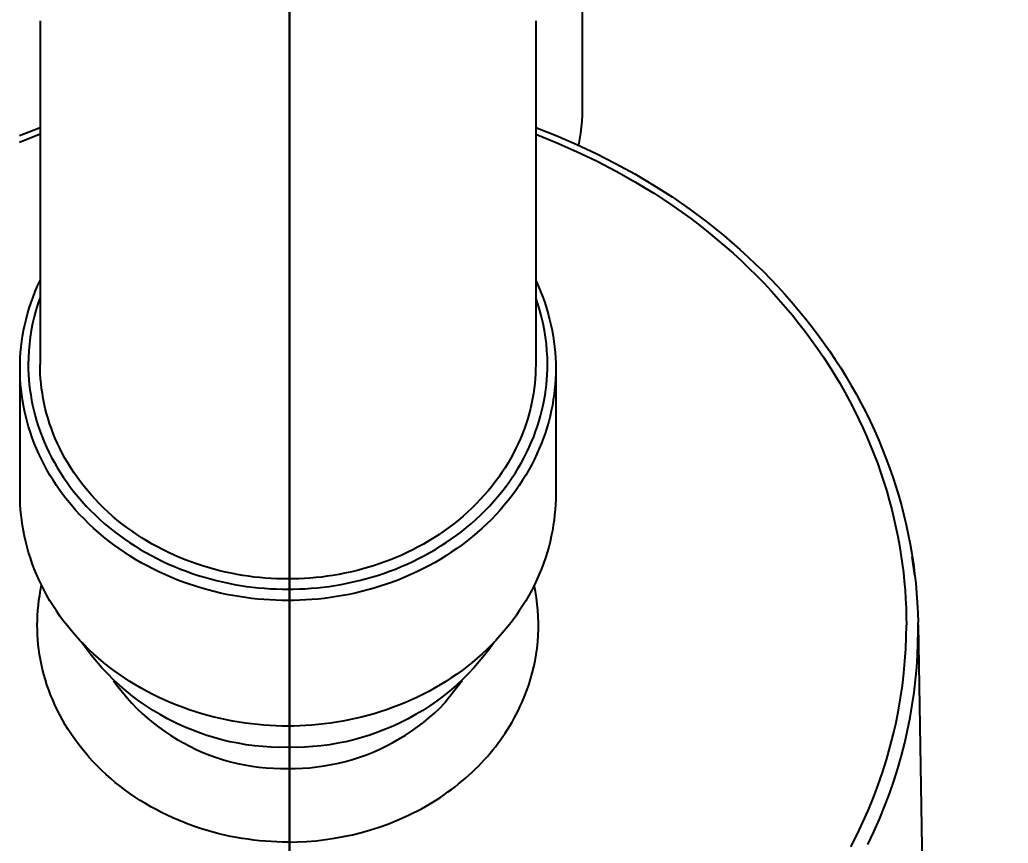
# Model space of a CAD drawing. Header units: metres. Extents: x 198 to 412, y -54 to 17.
# Drawn here: x 254.18745 to 254.22933, y -23.61431 to -23.57942 of the extents above; entities that cross this region are included whole.
import ezdxf

# ---------------------------------------------------------------- set-up
doc = ezdxf.new("R2010")
doc.units = ezdxf.units.M
doc.header["$LTSCALE"] = 10
for name, color, linetype in [('02', 2, 'Continuous'), ('TCOTA', 1, 'Continuous'), ('TM-REVEST', 252, 'Continuous')]:
    doc.layers.add(name, color=color, linetype=linetype)
doc.styles.add('ARIAL', font='arial.ttf')
doc.dimstyles.new('ST-COTA-25', dxfattribs={"dimscale": 0.25, "dimtxt": 0.18, "dimasz": 0.1, "dimexe": 0.18, "dimexo": 0.0625, "dimgap": 0.09, "dimtad": 1, "dimzin": 4, "dimdsep": 46, "dimtxsty": 'ARIAL', "dimblk1": 'COTA_N', "dimblk2": 'COTA_N', "dimsah": 1, "dimcen": 0.09, "dimclrd": 8, "dimclre": 8, "dimclrt": 1, "dimadec": 0, "dimazin": 0, "dimtfac": 1, "dimtix": 1, "dimtmove": 0, "dimatfit": 3, "dimldrblk": 'COTA_N', "dimfxl": 0.18, "dimtolj": 1, "dimtzin": 0, "dimarcsym": 0})

# ---------------------------------------------------------------- blocks, each defined once
blk = doc.blocks.new('A$C4ADF6893')
for p, q in [((0.012469, -0.138637), (0.012469, -0.15002)), ((-0.0105, -0.14628), (-0.0105, -0.160833)), ((0.0105, -0.14628), (0.0105, -0.160833)), ((0.012465, -0.150276), (0.012452, -0.150532)), ((0.012469, -0.15002), (0.012465, -0.150276)), ((0.012452, -0.150532), (0.01243, -0.150786)), ((-0.011369, -0.151138), (-0.0105, -0.150799)), ((-0.0105, -0.151084), (-0.011369, -0.151429)), ((0.0105, -0.150799), (0.011365, -0.151137)), ((0.0105, -0.151084), (0.011369, -0.151429)), ((0.011365, -0.151137), (0.012219, -0.151502)), ((0.012401, -0.151041), (0.012363, -0.151294)), ((0.01243, -0.150786), (0.012401, -0.151041)), ((0.011369, -0.151429), (0.012229, -0.151805)), ((0.012219, -0.151502), (0.01306, -0.151894)), ((0.012363, -0.151294), (0.012316, -0.151545)), ((0.012229, -0.151805), (0.013077, -0.15221)), ((0.01306, -0.151894), (0.013888, -0.152315)), ((0.013077, -0.15221), (0.01391, -0.152644)), ((0.013888, -0.152315), (0.014701, -0.152762)), ((0.01391, -0.152644), (0.014728, -0.153106)), ((0.014701, -0.152762), (0.015498, -0.153237)), ((0.014728, -0.153106), (0.015131, -0.153348)), ((0.015498, -0.153237), (0.016279, -0.153739)), ((0.015131, -0.153348), (0.015529, -0.153597)), ((0.015529, -0.153597), (0.015922, -0.153852)), ((0.015922, -0.153852), (0.01631, -0.154114)), ((0.016279, -0.153739), (0.016662, -0.154)), ((0.01631, -0.154114), (0.016692, -0.154383)), ((0.016662, -0.154), (0.017041, -0.154267)), ((0.016692, -0.154383), (0.017069, -0.154658)), ((0.017041, -0.154267), (0.017766, -0.154808)), ((0.017069, -0.154658), (0.01744, -0.154939)), ((0.01744, -0.154939), (0.017806, -0.155226)), ((0.017766, -0.154808), (0.018121, -0.155088)), ((0.017806, -0.155226), (0.018165, -0.15552)), ((0.018121, -0.155088), (0.018471, -0.155374)), ((0.018471, -0.155374), (0.018816, -0.155666)), ((0.018165, -0.15552), (0.018517, -0.155819)), ((0.018816, -0.155666), (0.019156, -0.155965)), ((0.018517, -0.155819), (0.018863, -0.156124)), ((0.018863, -0.156124), (0.019203, -0.156435)), ((0.019156, -0.155965), (0.01949, -0.156269)), ((0.019203, -0.156435), (0.019535, -0.156751)), ((0.01949, -0.156269), (0.019819, -0.15658)), ((0.019819, -0.15658), (0.020134, -0.156889)), ((0.019535, -0.156751), (0.01986, -0.157072)), ((0.020134, -0.156889), (0.020444, -0.157203)), ((-0.010607, -0.157509), (-0.0105, -0.157275)), ((0.0105, -0.157275), (0.010607, -0.157509)), ((0.01986, -0.157072), (0.020178, -0.157398)), ((0.020178, -0.157398), (0.020489, -0.157729)), ((0.020444, -0.157203), (0.020749, -0.157524)), ((-0.010798, -0.15798), (-0.010706, -0.157744)), ((-0.010706, -0.157744), (-0.010607, -0.157509)), ((0.010607, -0.157509), (0.010706, -0.157744)), ((0.010706, -0.157744), (0.010798, -0.15798)), ((0.020489, -0.157729), (0.020792, -0.158065)), ((0.020749, -0.157524), (0.021047, -0.157849)), ((0.021047, -0.157849), (0.021339, -0.158181)), ((-0.01096, -0.158453), (-0.010883, -0.158216)), ((-0.010883, -0.158216), (-0.010798, -0.15798)), ((-0.010594, -0.158267), (-0.010678, -0.158544)), ((-0.0105, -0.157993), (-0.010594, -0.158267)), ((0.010594, -0.158267), (0.0105, -0.157993)), ((0.010678, -0.158544), (0.010594, -0.158267)), ((0.010798, -0.15798), (0.010883, -0.158216)), ((0.010883, -0.158216), (0.01096, -0.158453)), ((0.020792, -0.158065), (0.021087, -0.158405)), ((0.021339, -0.158181), (0.021625, -0.158517)), ((-0.011092, -0.158926), (-0.01103, -0.158689)), ((-0.01103, -0.158689), (-0.01096, -0.158453)), ((-0.010678, -0.158544), (-0.010753, -0.158824)), ((0.010753, -0.158824), (0.010678, -0.158544)), ((0.01096, -0.158453), (0.01103, -0.158689)), ((0.01103, -0.158689), (0.011092, -0.158926)), ((0.021087, -0.158405), (0.021375, -0.158749)), ((0.021625, -0.158517), (0.021905, -0.158859)), ((-0.011148, -0.159161), (-0.011092, -0.158926)), ((-0.010818, -0.159107), (-0.010873, -0.159391)), ((-0.010753, -0.158824), (-0.010818, -0.159107)), ((0.010818, -0.159107), (0.010753, -0.158824)), ((0.010873, -0.159391), (0.010818, -0.159107)), ((0.011092, -0.158926), (0.011148, -0.159161)), ((0.021375, -0.158749), (0.021654, -0.159097)), ((0.021654, -0.159097), (0.021926, -0.15945)), ((0.021905, -0.158859), (0.022178, -0.159206)), ((-0.011238, -0.159631), (-0.011197, -0.159397)), ((-0.011197, -0.159397), (-0.011148, -0.159161)), ((-0.010873, -0.159391), (-0.010919, -0.159677)), ((0.010919, -0.159677), (0.010873, -0.159391)), ((0.011148, -0.159161), (0.011197, -0.159397)), ((0.011197, -0.159397), (0.011238, -0.159631)), ((0.021926, -0.15945), (0.02219, -0.159806)), ((0.022178, -0.159206), (0.022441, -0.159552)), ((0.022441, -0.159552), (0.022697, -0.159904)), ((-0.011301, -0.160096), (-0.011273, -0.159864)), ((-0.011273, -0.159864), (-0.011238, -0.159631)), ((-0.010954, -0.159965), (-0.010979, -0.160254)), ((-0.010919, -0.159677), (-0.010954, -0.159965)), ((0.010954, -0.159965), (0.010919, -0.159677)), ((0.010979, -0.160254), (0.010954, -0.159965)), ((0.011238, -0.159631), (0.011273, -0.159864)), ((0.011273, -0.159864), (0.011301, -0.160096)), ((0.02219, -0.159806), (0.022445, -0.160165)), ((0.022697, -0.159904), (0.022946, -0.16026)), ((-0.011338, -0.160556), (-0.011323, -0.160327)), ((-0.011323, -0.160327), (-0.011301, -0.160096)), ((-0.010979, -0.160254), (-0.010995, -0.160543)), ((0.010995, -0.160543), (0.010979, -0.160254)), ((0.011301, -0.160096), (0.011323, -0.160327)), ((0.011323, -0.160327), (0.011338, -0.160556)), ((0.022445, -0.160165), (0.022692, -0.160527)), ((0.022946, -0.16026), (0.023188, -0.160621)), ((-0.01135, -0.161008), (-0.011347, -0.160783)), ((-0.011347, -0.160783), (-0.011338, -0.160556)), ((-0.010995, -0.160543), (-0.011, -0.160833)), ((0.011, -0.160833), (0.010995, -0.160543)), ((0.011338, -0.160556), (0.011347, -0.160783)), ((0.011347, -0.160783), (0.01135, -0.161008)), ((0.022692, -0.160527), (0.02293, -0.160893)), ((0.023188, -0.160621), (0.023423, -0.160986)), ((-0.011347, -0.161226), (-0.01135, -0.161008)), ((-0.01135, -0.16633), (-0.01135, -0.161117)), ((-0.011339, -0.161446), (-0.011347, -0.161226)), ((-0.011, -0.160833), (-0.010997, -0.161044)), ((-0.010997, -0.161044), (-0.010989, -0.161258)), ((-0.010497, -0.161035), (-0.0105, -0.160833)), ((-0.01049, -0.161238), (-0.010497, -0.161035)), ((-0.010476, -0.161443), (-0.01049, -0.161238)), ((0.01049, -0.161238), (0.010476, -0.161443)), ((0.010497, -0.161035), (0.01049, -0.161238)), ((0.0105, -0.160833), (0.010497, -0.161035)), ((0.010989, -0.161258), (0.010997, -0.161044)), ((0.010997, -0.161044), (0.011, -0.160833)), ((0.011347, -0.161226), (0.011339, -0.161446)), ((0.01135, -0.161008), (0.011347, -0.161226)), ((0.01135, -0.161117), (0.01135, -0.16633)), ((0.02293, -0.160893), (0.02316, -0.161261)), ((0.023423, -0.160986), (0.023651, -0.161356)), ((-0.011324, -0.161668), (-0.011339, -0.161446)), ((-0.010989, -0.161258), (-0.010975, -0.161472)), ((-0.010975, -0.161472), (-0.010956, -0.161689)), ((-0.010458, -0.16165), (-0.010476, -0.161443)), ((-0.010433, -0.161858), (-0.010458, -0.16165)), ((0.010458, -0.16165), (0.010433, -0.161858)), ((0.010476, -0.161443), (0.010458, -0.16165)), ((0.010956, -0.161689), (0.010975, -0.161472)), ((0.010975, -0.161472), (0.010989, -0.161258)), ((0.011339, -0.161446), (0.011324, -0.161668)), ((0.02316, -0.161261), (0.023382, -0.161632)), ((0.023382, -0.161632), (0.023595, -0.162005)), ((0.023651, -0.161356), (0.023872, -0.161731)), ((-0.011304, -0.161891), (-0.011324, -0.161668)), ((-0.011278, -0.162116), (-0.011304, -0.161891)), ((-0.010956, -0.161689), (-0.01093, -0.161907)), ((-0.01093, -0.161907), (-0.010898, -0.162126)), ((-0.010403, -0.162067), (-0.010433, -0.161858)), ((-0.010367, -0.162277), (-0.010403, -0.162067)), ((0.010403, -0.162067), (0.010367, -0.162277)), ((0.010433, -0.161858), (0.010403, -0.162067)), ((0.010898, -0.162126), (0.01093, -0.161907)), ((0.01093, -0.161907), (0.010956, -0.161689)), ((0.011304, -0.161891), (0.011278, -0.162116)), ((0.011324, -0.161668), (0.011304, -0.161891)), ((0.023595, -0.162005), (0.0238, -0.162381)), ((0.023872, -0.161731), (0.024086, -0.162109)), ((-0.011245, -0.162342), (-0.011278, -0.162116)), ((-0.011206, -0.162569), (-0.011245, -0.162342)), ((-0.010898, -0.162126), (-0.01086, -0.162346)), ((-0.01086, -0.162346), (-0.010816, -0.162566)), ((-0.010325, -0.162488), (-0.010367, -0.162277)), ((-0.010277, -0.162699), (-0.010325, -0.162488)), ((0.010325, -0.162488), (0.010277, -0.162699)), ((0.010367, -0.162277), (0.010325, -0.162488)), ((0.010816, -0.162566), (0.01086, -0.162346)), ((0.01086, -0.162346), (0.010898, -0.162126)), ((0.011245, -0.162342), (0.011206, -0.162569)), ((0.011278, -0.162116), (0.011245, -0.162342)), ((0.0238, -0.162381), (0.023996, -0.162758)), ((0.024086, -0.162109), (0.024288, -0.162484)), ((0.024288, -0.162484), (0.024483, -0.162863)), ((-0.011161, -0.162797), (-0.011206, -0.162569)), ((-0.011108, -0.163025), (-0.011161, -0.162797)), ((-0.010816, -0.162566), (-0.010766, -0.162788)), ((-0.010766, -0.162788), (-0.010709, -0.16301)), ((-0.010222, -0.162911), (-0.010277, -0.162699)), ((-0.010162, -0.163123), (-0.010222, -0.162911)), ((0.010222, -0.162911), (0.010162, -0.163123)), ((0.010277, -0.162699), (0.010222, -0.162911)), ((0.010709, -0.16301), (0.010766, -0.162788)), ((0.010766, -0.162788), (0.010816, -0.162566)), ((0.011161, -0.162797), (0.011108, -0.163025)), ((0.011206, -0.162569), (0.011161, -0.162797)), ((0.023996, -0.162758), (0.024183, -0.163137)), ((0.024483, -0.162863), (0.02467, -0.163246)), ((-0.01105, -0.163254), (-0.011108, -0.163025)), ((-0.010984, -0.163483), (-0.01105, -0.163254)), ((-0.010709, -0.16301), (-0.010645, -0.163232)), ((-0.010645, -0.163232), (-0.010575, -0.163454)), ((-0.010095, -0.163335), (-0.010162, -0.163123)), ((-0.010021, -0.163547), (-0.010095, -0.163335)), ((0.010095, -0.163335), (0.010021, -0.163547)), ((0.010162, -0.163123), (0.010095, -0.163335)), ((0.010575, -0.163454), (0.010645, -0.163232)), ((0.010645, -0.163232), (0.010709, -0.16301)), ((0.01105, -0.163254), (0.010984, -0.163483)), ((0.011108, -0.163025), (0.01105, -0.163254)), ((0.024183, -0.163137), (0.024362, -0.163518)), ((0.02467, -0.163246), (0.024849, -0.163632)), ((-0.010912, -0.163713), (-0.010984, -0.163483)), ((-0.010833, -0.163942), (-0.010912, -0.163713)), ((-0.010575, -0.163454), (-0.010499, -0.163677)), ((-0.010499, -0.163677), (-0.010415, -0.163898)), ((-0.009942, -0.163759), (-0.010021, -0.163547)), ((0.010021, -0.163547), (0.009942, -0.163759)), ((0.010415, -0.163898), (0.010499, -0.163677)), ((0.010499, -0.163677), (0.010575, -0.163454)), ((0.010912, -0.163713), (0.010833, -0.163942)), ((0.010984, -0.163483), (0.010912, -0.163713)), ((0.024362, -0.163518), (0.024532, -0.1639)), ((0.024849, -0.163632), (0.025021, -0.164022)), ((-0.010746, -0.164171), (-0.010833, -0.163942)), ((-0.010653, -0.164399), (-0.010746, -0.164171)), ((-0.010415, -0.163898), (-0.010325, -0.16412)), ((-0.010325, -0.16412), (-0.010228, -0.16434)), ((-0.009855, -0.16397), (-0.009942, -0.163759)), ((-0.009763, -0.16418), (-0.009855, -0.16397)), ((0.009855, -0.16397), (0.009763, -0.16418)), ((0.009942, -0.163759), (0.009855, -0.16397)), ((0.010228, -0.16434), (0.010325, -0.16412)), ((0.010325, -0.16412), (0.010415, -0.163898)), ((0.010746, -0.164171), (0.010653, -0.164399)), ((0.010833, -0.163942), (0.010746, -0.164171)), ((0.024532, -0.1639), (0.024693, -0.164283)), ((0.025021, -0.164022), (0.025186, -0.164415)), ((-0.010553, -0.164626), (-0.010653, -0.164399)), ((-0.010228, -0.16434), (-0.010124, -0.164559)), ((-0.010124, -0.164559), (-0.010013, -0.164777)), ((-0.009664, -0.16439), (-0.009763, -0.16418)), ((-0.009558, -0.164598), (-0.009664, -0.16439)), ((0.009664, -0.16439), (0.009558, -0.164598)), ((0.009763, -0.16418), (0.009664, -0.16439)), ((0.010013, -0.164777), (0.010124, -0.164559)), ((0.010124, -0.164559), (0.010228, -0.16434)), ((0.010653, -0.164399), (0.010553, -0.164626)), ((0.024693, -0.164283), (0.024846, -0.164666)), ((0.025186, -0.164415), (0.025342, -0.164812)), ((-0.010446, -0.164853), (-0.010553, -0.164626)), ((-0.010332, -0.165078), (-0.010446, -0.164853)), ((-0.010013, -0.164777), (-0.009895, -0.164994)), ((-0.009895, -0.164994), (-0.009771, -0.165209)), ((-0.009446, -0.164805), (-0.009558, -0.164598)), ((-0.009327, -0.16501), (-0.009446, -0.164805)), ((-0.009202, -0.165213), (-0.009327, -0.16501)), ((0.009327, -0.16501), (0.009202, -0.165213)), ((0.009446, -0.164805), (0.009327, -0.16501)), ((0.009558, -0.164598), (0.009446, -0.164805)), ((0.009771, -0.165209), (0.009895, -0.164994)), ((0.009895, -0.164994), (0.010013, -0.164777)), ((0.010446, -0.164853), (0.010332, -0.165078)), ((0.010553, -0.164626), (0.010446, -0.164853)), ((0.024846, -0.164666), (0.024991, -0.165051)), ((0.025342, -0.164812), (0.02549, -0.165211)), ((-0.01021, -0.165301), (-0.010332, -0.165078)), ((-0.010082, -0.165523), (-0.01021, -0.165301)), ((-0.009771, -0.165209), (-0.00964, -0.165422)), ((-0.00964, -0.165422), (-0.009502, -0.165632)), ((-0.00907, -0.165414), (-0.009202, -0.165213)), ((-0.008933, -0.165613), (-0.00907, -0.165414)), ((0.00907, -0.165414), (0.008933, -0.165613)), ((0.009202, -0.165213), (0.00907, -0.165414)), ((0.009502, -0.165632), (0.00964, -0.165422)), ((0.00964, -0.165422), (0.009771, -0.165209)), ((0.01021, -0.165301), (0.010082, -0.165523)), ((0.010332, -0.165078), (0.01021, -0.165301)), ((0.024991, -0.165051), (0.025127, -0.165436)), ((0.02549, -0.165211), (0.025628, -0.165608)), ((-0.009947, -0.165743), (-0.010082, -0.165523)), ((-0.009805, -0.16596), (-0.009947, -0.165743)), ((-0.009502, -0.165632), (-0.009358, -0.165841)), ((-0.009358, -0.165841), (-0.009207, -0.166046)), ((-0.008788, -0.165809), (-0.008933, -0.165613)), ((-0.008638, -0.166003), (-0.008788, -0.165809)), ((0.008788, -0.165809), (0.008638, -0.166003)), ((0.008933, -0.165613), (0.008788, -0.165809)), ((0.009207, -0.166046), (0.009358, -0.165841)), ((0.009358, -0.165841), (0.009502, -0.165632)), ((0.009947, -0.165743), (0.009805, -0.16596)), ((0.010082, -0.165523), (0.009947, -0.165743)), ((0.025127, -0.165436), (0.025254, -0.165821)), ((0.025254, -0.165821), (0.025373, -0.166207)), ((0.025628, -0.165608), (0.025759, -0.166008)), ((-0.009656, -0.166175), (-0.009805, -0.16596)), ((-0.0095, -0.166387), (-0.009656, -0.166175)), ((-0.009207, -0.166046), (-0.00905, -0.166249)), ((-0.00905, -0.166249), (-0.008886, -0.166449)), ((-0.008482, -0.166194), (-0.008638, -0.166003)), ((-0.00832, -0.166381), (-0.008482, -0.166194)), ((0.008482, -0.166194), (0.00832, -0.166381)), ((0.008638, -0.166003), (0.008482, -0.166194)), ((0.008886, -0.166449), (0.00905, -0.166249)), ((0.00905, -0.166249), (0.009207, -0.166046)), ((0.009656, -0.166175), (0.0095, -0.166387)), ((0.009805, -0.16596), (0.009656, -0.166175)), ((0.025373, -0.166207), (0.025484, -0.166592)), ((0.025759, -0.166008), (0.025881, -0.166411)), ((-0.011347, -0.166548), (-0.01135, -0.16633)), ((-0.011339, -0.166769), (-0.011347, -0.166548)), ((-0.009338, -0.166597), (-0.0095, -0.166387)), ((-0.009169, -0.166803), (-0.009338, -0.166597)), ((-0.008886, -0.166449), (-0.008716, -0.166645)), ((-0.008716, -0.166645), (-0.00854, -0.166838)), ((-0.008152, -0.166565), (-0.00832, -0.166381)), ((-0.007978, -0.166746), (-0.008152, -0.166565)), ((0.008152, -0.166565), (0.007978, -0.166746)), ((0.00832, -0.166381), (0.008152, -0.166565)), ((0.00854, -0.166838), (0.008716, -0.166645)), ((0.008716, -0.166645), (0.008886, -0.166449)), ((0.009338, -0.166597), (0.009169, -0.166803)), ((0.0095, -0.166387), (0.009338, -0.166597)), ((0.011347, -0.166548), (0.011339, -0.166769)), ((0.01135, -0.16633), (0.011347, -0.166548)), ((0.025484, -0.166592), (0.025586, -0.166977)), ((0.025881, -0.166411), (0.025995, -0.166815)), ((-0.011324, -0.16699), (-0.011339, -0.166769)), ((-0.011304, -0.167214), (-0.011324, -0.16699)), ((-0.008993, -0.167005), (-0.009169, -0.166803)), ((-0.008812, -0.167204), (-0.008993, -0.167005)), ((-0.00854, -0.166838), (-0.008358, -0.167027)), ((-0.008358, -0.167027), (-0.00817, -0.167212)), ((-0.007799, -0.166922), (-0.007978, -0.166746)), ((-0.007614, -0.167095), (-0.007799, -0.166922)), ((-0.007425, -0.167264), (-0.007614, -0.167095)), ((0.007614, -0.167095), (0.007425, -0.167264)), ((0.007799, -0.166922), (0.007614, -0.167095)), ((0.007978, -0.166746), (0.007799, -0.166922)), ((0.00817, -0.167212), (0.008358, -0.167027)), ((0.008358, -0.167027), (0.00854, -0.166838)), ((0.008993, -0.167005), (0.008812, -0.167204)), ((0.009169, -0.166803), (0.008993, -0.167005)), ((0.011324, -0.16699), (0.011304, -0.167214)), ((0.011339, -0.166769), (0.011324, -0.16699)), ((0.025586, -0.166977), (0.02568, -0.167362)), ((0.025995, -0.166815), (0.026101, -0.167223)), ((-0.011278, -0.167438), (-0.011304, -0.167214)), ((-0.011245, -0.167664), (-0.011278, -0.167438)), ((-0.008624, -0.167399), (-0.008812, -0.167204)), ((-0.00843, -0.16759), (-0.008624, -0.167399)), ((-0.00817, -0.167212), (-0.007977, -0.167393)), ((-0.007977, -0.167393), (-0.007778, -0.16757)), ((-0.00723, -0.167428), (-0.007425, -0.167264)), ((-0.007031, -0.167588), (-0.00723, -0.167428)), ((0.00723, -0.167428), (0.007031, -0.167588)), ((0.007425, -0.167264), (0.00723, -0.167428)), ((0.007778, -0.16757), (0.007977, -0.167393)), ((0.007977, -0.167393), (0.00817, -0.167212)), ((0.008624, -0.167399), (0.00843, -0.16759)), ((0.008812, -0.167204), (0.008624, -0.167399)), ((0.011278, -0.167438), (0.011245, -0.167664)), ((0.011304, -0.167214), (0.011278, -0.167438)), ((0.02568, -0.167362), (0.025766, -0.167746)), ((0.026101, -0.167223), (0.026198, -0.167632)), ((-0.011206, -0.167891), (-0.011245, -0.167664)), ((-0.011161, -0.168119), (-0.011206, -0.167891)), ((-0.008231, -0.167777), (-0.00843, -0.16759)), ((-0.008026, -0.167959), (-0.008231, -0.167777)), ((-0.007778, -0.16757), (-0.007574, -0.167742)), ((-0.007574, -0.167742), (-0.007365, -0.167909)), ((-0.007365, -0.167909), (-0.007152, -0.168072)), ((-0.006826, -0.167743), (-0.007031, -0.167588)), ((-0.006618, -0.167893), (-0.006826, -0.167743)), ((-0.006406, -0.168039), (-0.006618, -0.167893)), ((0.006618, -0.167893), (0.006406, -0.168039)), ((0.006826, -0.167743), (0.006618, -0.167893)), ((0.007031, -0.167588), (0.006826, -0.167743)), ((0.007152, -0.168072), (0.007365, -0.167909)), ((0.007365, -0.167909), (0.007574, -0.167742)), ((0.007574, -0.167742), (0.007778, -0.16757)), ((0.008231, -0.167777), (0.008026, -0.167959)), ((0.00843, -0.16759), (0.008231, -0.167777)), ((0.011206, -0.167891), (0.011161, -0.168119)), ((0.011245, -0.167664), (0.011206, -0.167891)), ((0.025766, -0.167746), (0.025844, -0.168129)), ((0.026198, -0.167632), (0.026287, -0.168043)), ((-0.011108, -0.168348), (-0.011161, -0.168119)), ((-0.01105, -0.168577), (-0.011108, -0.168348)), ((-0.007815, -0.168137), (-0.008026, -0.167959)), ((-0.0076, -0.16831), (-0.007815, -0.168137)), ((-0.007379, -0.168477), (-0.0076, -0.16831)), ((-0.007152, -0.168072), (-0.006933, -0.16823)), ((-0.006933, -0.16823), (-0.006711, -0.168382)), ((-0.006189, -0.168179), (-0.006406, -0.168039)), ((-0.005969, -0.168315), (-0.006189, -0.168179)), ((-0.005746, -0.168445), (-0.005969, -0.168315)), ((0.005969, -0.168315), (0.005746, -0.168445)), ((0.006189, -0.168179), (0.005969, -0.168315)), ((0.006406, -0.168039), (0.006189, -0.168179)), ((0.006711, -0.168382), (0.006933, -0.16823)), ((0.006933, -0.16823), (0.007152, -0.168072)), ((0.0076, -0.16831), (0.007379, -0.168477)), ((0.007815, -0.168137), (0.0076, -0.16831)), ((0.008026, -0.167959), (0.007815, -0.168137)), ((0.011108, -0.168348), (0.01105, -0.168577)), ((0.011161, -0.168119), (0.011108, -0.168348)), ((0.025844, -0.168129), (0.025914, -0.168511)), ((0.026287, -0.168043), (0.026368, -0.168456)), ((-0.010984, -0.168806), (-0.01105, -0.168577)), ((-0.007154, -0.16864), (-0.007379, -0.168477)), ((-0.006924, -0.168797), (-0.007154, -0.16864)), ((-0.006711, -0.168382), (-0.006484, -0.168529)), ((-0.006484, -0.168529), (-0.006253, -0.168671)), ((-0.006253, -0.168671), (-0.006019, -0.168807)), ((-0.005519, -0.16857), (-0.005746, -0.168445)), ((-0.005289, -0.168689), (-0.005519, -0.16857)), ((-0.005057, -0.168803), (-0.005289, -0.168689)), ((0.005289, -0.168689), (0.005057, -0.168803)), ((0.005519, -0.16857), (0.005289, -0.168689)), ((0.005746, -0.168445), (0.005519, -0.16857)), ((0.006019, -0.168807), (0.006253, -0.168671)), ((0.006253, -0.168671), (0.006484, -0.168529)), ((0.006484, -0.168529), (0.006711, -0.168382)), ((0.007154, -0.16864), (0.006924, -0.168797)), ((0.007379, -0.168477), (0.007154, -0.16864)), ((0.01105, -0.168577), (0.010984, -0.168806)), ((0.025914, -0.168511), (0.025977, -0.168892)), ((0.026368, -0.168456), (0.026439, -0.168867)), ((-0.010912, -0.169035), (-0.010984, -0.168806)), ((-0.010833, -0.169265), (-0.010912, -0.169035)), ((-0.00669, -0.168949), (-0.006924, -0.168797)), ((-0.006452, -0.169095), (-0.00669, -0.168949)), ((-0.006211, -0.169236), (-0.006452, -0.169095)), ((-0.006019, -0.168807), (-0.005782, -0.168938)), ((-0.005782, -0.168938), (-0.005541, -0.169063)), ((-0.005541, -0.169063), (-0.005298, -0.169183)), ((-0.005298, -0.169183), (-0.005052, -0.169296)), ((-0.004823, -0.168911), (-0.005057, -0.168803)), ((-0.004586, -0.169014), (-0.004823, -0.168911)), ((-0.004347, -0.169111), (-0.004586, -0.169014)), ((-0.004107, -0.169203), (-0.004347, -0.169111)), ((0.004347, -0.169111), (0.004107, -0.169203)), ((0.004586, -0.169014), (0.004347, -0.169111)), ((0.004823, -0.168911), (0.004586, -0.169014)), ((0.005057, -0.168803), (0.004823, -0.168911)), ((0.005052, -0.169296), (0.005298, -0.169183)), ((0.005298, -0.169183), (0.005541, -0.169063)), ((0.005541, -0.169063), (0.005782, -0.168938)), ((0.005782, -0.168938), (0.006019, -0.168807)), ((0.006452, -0.169095), (0.006211, -0.169236)), ((0.00669, -0.168949), (0.006452, -0.169095)), ((0.006924, -0.168797), (0.00669, -0.168949)), ((0.010912, -0.169035), (0.010833, -0.169265)), ((0.010984, -0.168806), (0.010912, -0.169035)), ((0.025977, -0.168892), (0.026031, -0.169271)), ((0.026439, -0.168867), (0.026502, -0.16928)), ((0.026567, -0.169781), (0.026458, -0.168988)), ((-0.010746, -0.169493), (-0.010833, -0.169265)), ((-0.010653, -0.169722), (-0.010746, -0.169493)), ((-0.005966, -0.169371), (-0.006211, -0.169236)), ((-0.005718, -0.1695), (-0.005966, -0.169371)), ((-0.005467, -0.169623), (-0.005718, -0.1695)), ((-0.005052, -0.169296), (-0.004804, -0.169404)), ((-0.004804, -0.169404), (-0.004554, -0.169506)), ((-0.004554, -0.169506), (-0.004302, -0.169602)), ((-0.004302, -0.169602), (-0.004049, -0.169692)), ((-0.003865, -0.169289), (-0.004107, -0.169203)), ((-0.003622, -0.169369), (-0.003865, -0.169289)), ((-0.003378, -0.169444), (-0.003622, -0.169369)), ((-0.003134, -0.169513), (-0.003378, -0.169444)), ((-0.002889, -0.169576), (-0.003134, -0.169513)), ((-0.002644, -0.169634), (-0.002889, -0.169576)), ((0.002889, -0.169576), (0.002644, -0.169634)), ((0.003134, -0.169513), (0.002889, -0.169576)), ((0.003378, -0.169444), (0.003134, -0.169513)), ((0.003622, -0.169369), (0.003378, -0.169444)), ((0.003865, -0.169289), (0.003622, -0.169369)), ((0.004107, -0.169203), (0.003865, -0.169289)), ((0.004049, -0.169692), (0.004302, -0.169602)), ((0.004302, -0.169602), (0.004554, -0.169506)), ((0.004554, -0.169506), (0.004804, -0.169404)), ((0.004804, -0.169404), (0.005052, -0.169296)), ((0.005718, -0.1695), (0.005467, -0.169623)), ((0.005966, -0.169371), (0.005718, -0.1695)), ((0.006211, -0.169236), (0.005966, -0.169371)), ((0.010746, -0.169493), (0.010653, -0.169722)), ((0.010833, -0.169265), (0.010746, -0.169493)), ((0.026031, -0.169271), (0.026078, -0.16965)), ((0.026502, -0.16928), (0.026557, -0.169694)), ((-0.010553, -0.169949), (-0.010653, -0.169722)), ((-0.010446, -0.170175), (-0.010553, -0.169949)), ((-0.005213, -0.16974), (-0.005467, -0.169623)), ((-0.004957, -0.169851), (-0.005213, -0.16974)), ((-0.004699, -0.169957), (-0.004957, -0.169851)), ((-0.004439, -0.170055), (-0.004699, -0.169957)), ((-0.004049, -0.169692), (-0.003795, -0.169776)), ((-0.003795, -0.169776), (-0.003539, -0.169854)), ((-0.003539, -0.169854), (-0.003283, -0.169926)), ((-0.003283, -0.169926), (-0.003027, -0.169993)), ((-0.003027, -0.169993), (-0.00277, -0.170053)), ((-0.002399, -0.169687), (-0.002644, -0.169634)), ((-0.002155, -0.169734), (-0.002399, -0.169687)), ((-0.001911, -0.169776), (-0.002155, -0.169734)), ((-0.001667, -0.169812), (-0.001911, -0.169776)), ((-0.001425, -0.169843), (-0.001667, -0.169812)), ((-0.001183, -0.169869), (-0.001425, -0.169843)), ((-0.000943, -0.169891), (-0.001183, -0.169869)), ((-0.000705, -0.169907), (-0.000943, -0.169891)), ((-0.000468, -0.169918), (-0.000705, -0.169907)), ((-0.000233, -0.169925), (-0.000468, -0.169918)), ((0, -0.169927), (-0.000233, -0.169925)), ((0.000233, -0.169925), (0, -0.169927)), ((0.000468, -0.169918), (0.000233, -0.169925)), ((0.000705, -0.169907), (0.000468, -0.169918)), ((0.000943, -0.169891), (0.000705, -0.169907)), ((0.001183, -0.169869), (0.000943, -0.169891)), ((0.001425, -0.169843), (0.001183, -0.169869)), ((0.001667, -0.169812), (0.001425, -0.169843)), ((0.001911, -0.169776), (0.001667, -0.169812)), ((0.002155, -0.169734), (0.001911, -0.169776)), ((0.002399, -0.169687), (0.002155, -0.169734)), ((0.002644, -0.169634), (0.002399, -0.169687)), ((0.00277, -0.170053), (0.003027, -0.169993)), ((0.003027, -0.169993), (0.003283, -0.169926)), ((0.003283, -0.169926), (0.003539, -0.169854)), ((0.003539, -0.169854), (0.003795, -0.169776)), ((0.003795, -0.169776), (0.004049, -0.169692)), ((0.004699, -0.169957), (0.004439, -0.170055)), ((0.004957, -0.169851), (0.004699, -0.169957)), ((0.005213, -0.16974), (0.004957, -0.169851)), ((0.005467, -0.169623), (0.005213, -0.16974)), ((0.010553, -0.169949), (0.010446, -0.170175)), ((0.010653, -0.169722), (0.010553, -0.169949)), ((0.026078, -0.16965), (0.026117, -0.170026)), ((0.026117, -0.170026), (0.026149, -0.170401)), ((0.026557, -0.169694), (0.026603, -0.170109)), ((-0.010516, -0.17061), (-0.010479, -0.170401)), ((-0.010479, -0.170401), (-0.010437, -0.170193)), ((-0.010332, -0.1704), (-0.010446, -0.170175)), ((-0.01021, -0.170624), (-0.010332, -0.1704)), ((-0.004178, -0.170148), (-0.004439, -0.170055)), ((-0.003915, -0.170235), (-0.004178, -0.170148)), ((-0.003652, -0.170316), (-0.003915, -0.170235)), ((-0.003388, -0.17039), (-0.003652, -0.170316)), ((-0.003123, -0.170459), (-0.003388, -0.17039)), ((-0.00277, -0.170053), (-0.002514, -0.170108)), ((-0.002514, -0.170108), (-0.002257, -0.170158)), ((-0.002257, -0.170158), (-0.002002, -0.170201)), ((-0.002002, -0.170201), (-0.001747, -0.17024)), ((-0.001747, -0.17024), (-0.001493, -0.170272)), ((-0.001493, -0.170272), (-0.00124, -0.1703)), ((-0.00124, -0.1703), (-0.000988, -0.170322)), ((-0.000988, -0.170322), (-0.000739, -0.170339)), ((-0.000739, -0.170339), (-0.00049, -0.170351)), ((-0.00049, -0.170351), (-0.000244, -0.170358)), ((-0.000244, -0.170358), (0, -0.170361)), ((0, -0.170361), (0.000244, -0.170358)), ((0.000244, -0.170358), (0.00049, -0.170351)), ((0.00049, -0.170351), (0.000739, -0.170339)), ((0.000739, -0.170339), (0.000988, -0.170322)), ((0.000988, -0.170322), (0.00124, -0.1703)), ((0.00124, -0.1703), (0.001493, -0.170272)), ((0.001493, -0.170272), (0.001747, -0.17024)), ((0.001747, -0.17024), (0.002002, -0.170201)), ((0.002002, -0.170201), (0.002257, -0.170158)), ((0.002257, -0.170158), (0.002514, -0.170108)), ((0.002514, -0.170108), (0.00277, -0.170053)), ((0.003388, -0.17039), (0.003123, -0.170459)), ((0.003652, -0.170316), (0.003388, -0.17039)), ((0.003915, -0.170235), (0.003652, -0.170316)), ((0.004178, -0.170148), (0.003915, -0.170235)), ((0.004439, -0.170055), (0.004178, -0.170148)), ((0.010332, -0.1704), (0.01021, -0.170624)), ((0.010446, -0.170175), (0.010332, -0.1704)), ((0.010489, -0.170456), (0.010437, -0.170193)), ((0.010532, -0.170721), (0.010489, -0.170456)), ((0.026149, -0.170401), (0.026173, -0.170774)), ((0.026603, -0.170109), (0.026641, -0.170525)), ((-0.010572, -0.171031), (-0.010547, -0.17082)), ((-0.010547, -0.17082), (-0.010516, -0.17061)), ((-0.010082, -0.170846), (-0.01021, -0.170624)), ((-0.009947, -0.171065), (-0.010082, -0.170846)), ((-0.002858, -0.170522), (-0.003123, -0.170459)), ((-0.002594, -0.170579), (-0.002858, -0.170522)), ((-0.002329, -0.170629), (-0.002594, -0.170579)), ((-0.002065, -0.170674), (-0.002329, -0.170629)), ((-0.001802, -0.170714), (-0.002065, -0.170674)), ((-0.00154, -0.170748), (-0.001802, -0.170714)), ((-0.001279, -0.170776), (-0.00154, -0.170748)), ((-0.00102, -0.170799), (-0.001279, -0.170776)), ((-0.000762, -0.170816), (-0.00102, -0.170799)), ((-0.000506, -0.170829), (-0.000762, -0.170816)), ((-0.000252, -0.170836), (-0.000506, -0.170829)), ((0, -0.170839), (-0.000252, -0.170836)), ((0.000252, -0.170836), (0, -0.170839)), ((0.000506, -0.170829), (0.000252, -0.170836)), ((0.000762, -0.170816), (0.000506, -0.170829)), ((0.00102, -0.170799), (0.000762, -0.170816)), ((0.001279, -0.170776), (0.00102, -0.170799)), ((0.00154, -0.170748), (0.001279, -0.170776)), ((0.001802, -0.170714), (0.00154, -0.170748)), ((0.002065, -0.170674), (0.001802, -0.170714)), ((0.002329, -0.170629), (0.002065, -0.170674)), ((0.002594, -0.170579), (0.002329, -0.170629)), ((0.002858, -0.170522), (0.002594, -0.170579)), ((0.003123, -0.170459), (0.002858, -0.170522)), ((0.010082, -0.170846), (0.009947, -0.171065)), ((0.01021, -0.170624), (0.010082, -0.170846)), ((0.010567, -0.170987), (0.010532, -0.170721)), ((0.026173, -0.170774), (0.026191, -0.171144)), ((0.026641, -0.170525), (0.02667, -0.170942)), ((-0.010606, -0.171455), (-0.010592, -0.171243)), ((-0.010592, -0.171243), (-0.010572, -0.171031)), ((-0.009805, -0.171283), (-0.009947, -0.171065)), ((-0.009656, -0.171498), (-0.009805, -0.171283)), ((0.009805, -0.171283), (0.009656, -0.171498)), ((0.009947, -0.171065), (0.009805, -0.171283)), ((0.010592, -0.171254), (0.010567, -0.170987)), ((0.010608, -0.171521), (0.010592, -0.171254)), ((0.026191, -0.171144), (0.026201, -0.171513)), ((0.02667, -0.170942), (0.02669, -0.171359)), ((-0.010617, -0.171879), (-0.010614, -0.171667)), ((-0.010614, -0.171667), (-0.010606, -0.171455)), ((-0.0095, -0.17171), (-0.009656, -0.171498)), ((-0.009338, -0.171919), (-0.0095, -0.17171)), ((0.0095, -0.17171), (0.009338, -0.171919)), ((0.009656, -0.171498), (0.0095, -0.17171)), ((0.010616, -0.171789), (0.010608, -0.171521)), ((0.026201, -0.171513), (0.026205, -0.171879)), ((0.02669, -0.171359), (0.026701, -0.171777)), ((-0.010615, -0.172083), (-0.010617, -0.171879)), ((-0.010607, -0.172289), (-0.010615, -0.172083)), ((-0.009169, -0.172125), (-0.009338, -0.171919)), ((-0.008993, -0.172328), (-0.009169, -0.172125)), ((0.009169, -0.172125), (0.008993, -0.172328)), ((0.009338, -0.171919), (0.009169, -0.172125)), ((0.010604, -0.172325), (0.010615, -0.172058)), ((0.010615, -0.172058), (0.010616, -0.171789)), ((0.026198, -0.172383), (0.026205, -0.171879)), ((0.026698, -0.17264), (0.026705, -0.172127)), ((0.026705, -0.172127), (0.026701, -0.171777)), ((0.026703, -0.171871), (0.027247, -0.203008)), ((-0.010593, -0.172497), (-0.010607, -0.172289)), ((-0.010574, -0.172705), (-0.010593, -0.172497)), ((-0.008812, -0.172527), (-0.008993, -0.172328)), ((-0.008624, -0.172722), (-0.008812, -0.172527)), ((0.008812, -0.172527), (0.008624, -0.172722)), ((0.008993, -0.172328), (0.008812, -0.172527)), ((0.010585, -0.172593), (0.010604, -0.172325)), ((0.026178, -0.172891), (0.026198, -0.172383)), ((-0.01055, -0.172916), (-0.010574, -0.172705)), ((-0.010519, -0.173127), (-0.01055, -0.172916)), ((-0.008551, -0.172872), (-0.008757, -0.172585)), ((-0.00843, -0.172913), (-0.008624, -0.172722)), ((-0.008336, -0.173152), (-0.008551, -0.172872)), ((-0.008231, -0.1731), (-0.00843, -0.172913)), ((0.00843, -0.172913), (0.008231, -0.1731)), ((0.008551, -0.172872), (0.008336, -0.173152)), ((0.008624, -0.172722), (0.00843, -0.172913)), ((0.008757, -0.172585), (0.008551, -0.172872)), ((0.01052, -0.173125), (0.010557, -0.17286)), ((0.010557, -0.17286), (0.010585, -0.172593)), ((0.026145, -0.173403), (0.026178, -0.172891)), ((0.026678, -0.173158), (0.026698, -0.17264)), ((-0.010483, -0.173339), (-0.010519, -0.173127)), ((-0.01044, -0.173552), (-0.010483, -0.173339)), ((-0.008112, -0.173425), (-0.008336, -0.173152)), ((-0.008026, -0.173282), (-0.008231, -0.1731)), ((-0.007815, -0.173459), (-0.008026, -0.173282)), ((0.008026, -0.173282), (0.007815, -0.173459)), ((0.008231, -0.1731), (0.008026, -0.173282)), ((0.008336, -0.173152), (0.008112, -0.173425)), ((0.010419, -0.173652), (0.010474, -0.17339)), ((0.010474, -0.17339), (0.01052, -0.173125)), ((0.026644, -0.17368), (0.026678, -0.173158)), ((-0.010391, -0.173766), (-0.01044, -0.173552)), ((-0.010336, -0.17398), (-0.010391, -0.173766)), ((-0.007878, -0.17369), (-0.008112, -0.173425)), ((-0.007635, -0.173947), (-0.007878, -0.17369)), ((-0.0076, -0.173632), (-0.007815, -0.173459)), ((-0.007379, -0.1738), (-0.0076, -0.173632)), ((-0.007154, -0.173963), (-0.007379, -0.1738)), ((0.007379, -0.1738), (0.007154, -0.173963)), ((0.0076, -0.173632), (0.007379, -0.1738)), ((0.007815, -0.173459), (0.0076, -0.173632)), ((0.007878, -0.17369), (0.007635, -0.173947)), ((0.008112, -0.173425), (0.007878, -0.17369)), ((0.010356, -0.173913), (0.010419, -0.173652)), ((0.026099, -0.173919), (0.026145, -0.173403)), ((0.026597, -0.174205), (0.026644, -0.17368)), ((-0.010275, -0.174195), (-0.010336, -0.17398)), ((-0.010207, -0.174409), (-0.010275, -0.174195)), ((-0.007384, -0.174195), (-0.007635, -0.173947)), ((-0.007124, -0.174435), (-0.007384, -0.174195)), ((-0.006924, -0.17412), (-0.007154, -0.173963)), ((-0.00669, -0.174272), (-0.006924, -0.17412)), ((0.006924, -0.17412), (0.00669, -0.174272)), ((0.007154, -0.173963), (0.006924, -0.17412)), ((0.007384, -0.174195), (0.007124, -0.174435)), ((0.007635, -0.173947), (0.007384, -0.174195)), ((0.010203, -0.174427), (0.010284, -0.174171)), ((0.010284, -0.174171), (0.010356, -0.173913)), ((0.026038, -0.174437), (0.026099, -0.173919)), ((0.026534, -0.174734), (0.026597, -0.174205)), ((-0.010133, -0.174624), (-0.010207, -0.174409)), ((-0.010053, -0.174838), (-0.010133, -0.174624)), ((-0.007386, -0.174239), (-0.007204, -0.174487)), ((-0.007204, -0.174487), (-0.007014, -0.174728)), ((-0.006856, -0.174665), (-0.007124, -0.174435)), ((-0.006452, -0.174418), (-0.00669, -0.174272)), ((-0.006211, -0.174559), (-0.006452, -0.174418)), ((-0.005966, -0.174694), (-0.006211, -0.174559)), ((0.006211, -0.174559), (0.005966, -0.174694)), ((0.006452, -0.174418), (0.006211, -0.174559)), ((0.00669, -0.174272), (0.006452, -0.174418)), ((0.007386, -0.174239), (0.006655, -0.175176)), ((0.007124, -0.174435), (0.006856, -0.174665)), ((0.010114, -0.17468), (0.010203, -0.174427)), ((0.025962, -0.174959), (0.026038, -0.174437)), ((-0.009965, -0.175051), (-0.010053, -0.174838)), ((-0.009872, -0.175264), (-0.009965, -0.175051)), ((-0.007014, -0.174728), (-0.006815, -0.174962)), ((-0.006581, -0.174887), (-0.006856, -0.174665)), ((-0.006815, -0.174962), (-0.006608, -0.17519)), ((-0.006298, -0.175099), (-0.006581, -0.174887)), ((-0.005718, -0.174823), (-0.005966, -0.174694)), ((-0.005467, -0.174946), (-0.005718, -0.174823)), ((-0.005213, -0.175063), (-0.005467, -0.174946)), ((-0.004957, -0.175174), (-0.005213, -0.175063)), ((0.005213, -0.175063), (0.004957, -0.175174)), ((0.005467, -0.174946), (0.005213, -0.175063)), ((0.005718, -0.174823), (0.005467, -0.174946)), ((0.005966, -0.174694), (0.005718, -0.174823)), ((0.006581, -0.174887), (0.006298, -0.175099)), ((0.006856, -0.174665), (0.006581, -0.174887)), ((0.009911, -0.175176), (0.010017, -0.17493)), ((0.010017, -0.17493), (0.010114, -0.17468)), ((0.025872, -0.175483), (0.025962, -0.174959)), ((0.026458, -0.175265), (0.026534, -0.174734)), ((-0.009771, -0.175476), (-0.009872, -0.175264)), ((-0.009665, -0.175686), (-0.009771, -0.175476)), ((-0.006608, -0.17519), (-0.006393, -0.175409)), ((-0.006393, -0.175409), (-0.006171, -0.175622)), ((-0.006008, -0.175301), (-0.006298, -0.175099)), ((-0.005712, -0.175493), (-0.006008, -0.175301)), ((-0.004699, -0.175279), (-0.004957, -0.175174)), ((-0.004439, -0.175378), (-0.004699, -0.175279)), ((-0.004178, -0.175471), (-0.004439, -0.175378)), ((-0.003915, -0.175558), (-0.004178, -0.175471)), ((0.004178, -0.175471), (0.003915, -0.175558)), ((0.004439, -0.175378), (0.004178, -0.175471)), ((0.004699, -0.175279), (0.004439, -0.175378)), ((0.004957, -0.175174), (0.004699, -0.175279)), ((0.006008, -0.175301), (0.005712, -0.175493)), ((0.006298, -0.175099), (0.006008, -0.175301)), ((0.006212, -0.175607), (0.006437, -0.175396)), ((0.006437, -0.175396), (0.006655, -0.175176)), ((0.009756, -0.175507), (0.009835, -0.175343)), ((0.009835, -0.175343), (0.009911, -0.175176)), ((0.025767, -0.176009), (0.025872, -0.175483)), ((0.026366, -0.1758), (0.026458, -0.175265)), ((-0.009551, -0.175895), (-0.009665, -0.175686)), ((-0.009431, -0.176103), (-0.009551, -0.175895)), ((-0.006171, -0.175622), (-0.005941, -0.175826)), ((-0.005941, -0.175826), (-0.005705, -0.176023)), ((-0.005409, -0.175675), (-0.005712, -0.175493)), ((-0.0051, -0.175846), (-0.005409, -0.175675)), ((-0.004785, -0.176007), (-0.0051, -0.175846)), ((-0.003652, -0.175638), (-0.003915, -0.175558)), ((-0.003388, -0.175713), (-0.003652, -0.175638)), ((-0.003123, -0.175782), (-0.003388, -0.175713)), ((-0.002858, -0.175844), (-0.003123, -0.175782)), ((-0.002594, -0.175901), (-0.002858, -0.175844)), ((-0.002329, -0.175952), (-0.002594, -0.175901)), ((0.002594, -0.175901), (0.002329, -0.175952)), ((0.002858, -0.175844), (0.002594, -0.175901)), ((0.003123, -0.175782), (0.002858, -0.175844)), ((0.003388, -0.175713), (0.003123, -0.175782)), ((0.003652, -0.175638), (0.003388, -0.175713)), ((0.003915, -0.175558), (0.003652, -0.175638)), ((0.0051, -0.175846), (0.004785, -0.176007)), ((0.005409, -0.175675), (0.0051, -0.175846)), ((0.005712, -0.175493), (0.005409, -0.175675)), ((0.00574, -0.176007), (0.005979, -0.175811)), ((0.005979, -0.175811), (0.006212, -0.175607)), ((0.009497, -0.175991), (0.009587, -0.175831)), ((0.009587, -0.175831), (0.009673, -0.17567)), ((0.009673, -0.17567), (0.009756, -0.175507)), ((0.026259, -0.176336), (0.026366, -0.1758)), ((-0.009305, -0.176308), (-0.009431, -0.176103)), ((-0.009172, -0.176512), (-0.009305, -0.176308)), ((-0.005705, -0.176023), (-0.005462, -0.176211)), ((-0.005462, -0.176211), (-0.005212, -0.17639)), ((-0.004466, -0.176157), (-0.004785, -0.176007)), ((-0.004141, -0.176296), (-0.004466, -0.176157)), ((-0.003811, -0.176424), (-0.004141, -0.176296)), ((-0.002065, -0.175997), (-0.002329, -0.175952)), ((-0.001802, -0.176036), (-0.002065, -0.175997)), ((-0.00154, -0.17607), (-0.001802, -0.176036)), ((-0.001279, -0.176099), (-0.00154, -0.17607)), ((-0.00102, -0.176121), (-0.001279, -0.176099)), ((-0.000762, -0.176139), (-0.00102, -0.176121)), ((-0.000506, -0.176151), (-0.000762, -0.176139)), ((-0.000252, -0.176159), (-0.000506, -0.176151)), ((0, -0.176161), (-0.000252, -0.176159)), ((0.000252, -0.176159), (0, -0.176161)), ((0.000506, -0.176151), (0.000252, -0.176159)), ((0.000762, -0.176139), (0.000506, -0.176151)), ((0.00102, -0.176121), (0.000762, -0.176139)), ((0.001279, -0.176099), (0.00102, -0.176121)), ((0.00154, -0.17607), (0.001279, -0.176099)), ((0.001802, -0.176036), (0.00154, -0.17607)), ((0.002065, -0.175997), (0.001802, -0.176036)), ((0.002329, -0.175952), (0.002065, -0.175997)), ((0.004141, -0.176296), (0.003811, -0.176424)), ((0.004466, -0.176157), (0.004141, -0.176296)), ((0.004785, -0.176007), (0.004466, -0.176157)), ((0.005243, -0.176374), (0.005495, -0.176195)), ((0.005495, -0.176195), (0.00574, -0.176007)), ((0.009208, -0.176457), (0.009308, -0.176303)), ((0.009308, -0.176303), (0.009404, -0.176148)), ((0.009404, -0.176148), (0.009497, -0.175991)), ((0.025647, -0.176537), (0.025767, -0.176009)), ((-0.009032, -0.176713), (-0.009172, -0.176512)), ((-0.008887, -0.176911), (-0.009032, -0.176713)), ((-0.005212, -0.17639), (-0.004956, -0.176561)), ((-0.004956, -0.176561), (-0.004695, -0.176722)), ((-0.004695, -0.176722), (-0.004428, -0.176875)), ((-0.003478, -0.17654), (-0.003811, -0.176424)), ((-0.00314, -0.176645), (-0.003478, -0.17654)), ((-0.0028, -0.176739), (-0.00314, -0.176645)), ((-0.002456, -0.176821), (-0.0028, -0.176739)), ((0.0028, -0.176739), (0.002456, -0.176821)), ((0.00314, -0.176645), (0.0028, -0.176739)), ((0.003478, -0.17654), (0.00314, -0.176645)), ((0.003811, -0.176424), (0.003478, -0.17654)), ((0.004452, -0.176858), (0.004721, -0.176706)), ((0.004721, -0.176706), (0.004985, -0.176544)), ((0.004985, -0.176544), (0.005243, -0.176374)), ((0.009006, -0.176749), (0.009109, -0.176604)), ((0.009109, -0.176604), (0.009208, -0.176457)), ((0.025511, -0.177066), (0.025647, -0.176537)), ((0.026136, -0.176873), (0.026259, -0.176336)), ((-0.008735, -0.177107), (-0.008887, -0.176911)), ((-0.008577, -0.1773), (-0.008735, -0.177107)), ((-0.004428, -0.176875), (-0.004156, -0.177018)), ((-0.004156, -0.177018), (-0.003879, -0.177151)), ((-0.003879, -0.177151), (-0.003598, -0.177275)), ((-0.00211, -0.176891), (-0.002456, -0.176821)), ((-0.001761, -0.176949), (-0.00211, -0.176891)), ((-0.001411, -0.176995), (-0.001761, -0.176949)), ((-0.001059, -0.177029), (-0.001411, -0.176995)), ((-0.000707, -0.177052), (-0.001059, -0.177029)), ((-0.000353, -0.177062), (-0.000707, -0.177052)), ((0, -0.17706), (-0.000353, -0.177062)), ((0.000353, -0.177062), (0, -0.17706)), ((0.000707, -0.177052), (0.000353, -0.177062)), ((0.001059, -0.177029), (0.000707, -0.177052)), ((0.001411, -0.176995), (0.001059, -0.177029)), ((0.001761, -0.176949), (0.001411, -0.176995)), ((0.00211, -0.176891), (0.001761, -0.176949)), ((0.002456, -0.176821), (0.00211, -0.176891)), ((0.003617, -0.177259), (0.0039, -0.177135)), ((0.0039, -0.177135), (0.004178, -0.177002)), ((0.004178, -0.177002), (0.004452, -0.176858)), ((0.008682, -0.177173), (0.008793, -0.177034)), ((0.008793, -0.177034), (0.008901, -0.176893)), ((0.008901, -0.176893), (0.009006, -0.176749)), ((0.02536, -0.177595), (0.025511, -0.177066)), ((0.025998, -0.177412), (0.026136, -0.176873)), ((-0.008413, -0.177489), (-0.008577, -0.1773)), ((-0.008243, -0.177675), (-0.008413, -0.177489)), ((-0.003598, -0.177275), (-0.003312, -0.177389)), ((-0.003312, -0.177389), (-0.003023, -0.177492)), ((-0.003023, -0.177492), (-0.00273, -0.177586)), ((0.002447, -0.177657), (0.002744, -0.177572)), ((0.002744, -0.177572), (0.003039, -0.177478)), ((0.003039, -0.177478), (0.003329, -0.177374)), ((0.003329, -0.177374), (0.003617, -0.177259)), ((0.008205, -0.177716), (0.008334, -0.177577)), ((0.008334, -0.177577), (0.008452, -0.177445)), ((0.008452, -0.177445), (0.008568, -0.17731)), ((0.008568, -0.17731), (0.008682, -0.177173)), ((0.025844, -0.177952), (0.025998, -0.177412)), ((-0.008067, -0.177858), (-0.008243, -0.177675)), ((-0.007886, -0.178037), (-0.008067, -0.177858)), ((-0.00273, -0.177586), (-0.002434, -0.17767)), ((-0.002434, -0.17767), (-0.002136, -0.177743)), ((-0.002136, -0.177743), (-0.001835, -0.177805)), ((-0.001835, -0.177805), (-0.001532, -0.177857)), ((-0.001532, -0.177857), (-0.001227, -0.177899)), ((-0.001227, -0.177899), (-0.000921, -0.17793)), ((-0.000921, -0.17793), (-0.000615, -0.17795)), ((-0.000615, -0.17795), (-0.000307, -0.177959)), ((-0.000307, -0.177959), (0, -0.177958)), ((0, -0.177958), (0.000309, -0.177957)), ((0.000309, -0.177957), (0.000618, -0.177946)), ((0.000618, -0.177946), (0.000926, -0.177924)), ((0.000926, -0.177924), (0.001234, -0.177891)), ((0.001234, -0.177891), (0.00154, -0.177848)), ((0.00154, -0.177848), (0.001844, -0.177795)), ((0.001844, -0.177795), (0.002147, -0.177731)), ((0.002147, -0.177731), (0.002447, -0.177657)), ((0.007802, -0.178116), (0.007939, -0.177985)), ((0.007939, -0.177985), (0.008073, -0.177852)), ((0.008073, -0.177852), (0.008205, -0.177716)), ((0.025193, -0.178124), (0.02536, -0.177595)), ((0.025674, -0.178491), (0.025844, -0.177952)), ((-0.007699, -0.178211), (-0.007886, -0.178037)), ((-0.007508, -0.178382), (-0.007699, -0.178211)), ((-0.007311, -0.178548), (-0.007508, -0.178382)), ((0.007377, -0.178493), (0.007521, -0.17837)), ((0.007521, -0.17837), (0.007663, -0.178244)), ((0.007663, -0.178244), (0.007802, -0.178116)), ((0.02501, -0.178654), (0.025193, -0.178124)), ((-0.007109, -0.17871), (-0.007311, -0.178548)), ((-0.006903, -0.178866), (-0.007109, -0.17871)), ((0.006935, -0.178843), (0.007084, -0.178729)), ((0.007084, -0.178729), (0.007231, -0.178613)), ((0.007231, -0.178613), (0.007377, -0.178493)), ((0.024811, -0.179182), (0.02501, -0.178654)), ((0.025487, -0.179031), (0.025674, -0.178491)), ((-0.006692, -0.179019), (-0.006903, -0.178866)), ((-0.006477, -0.179166), (-0.006692, -0.179019)), ((-0.006258, -0.179308), (-0.006477, -0.179166)), ((0.006319, -0.179269), (0.006476, -0.179167)), ((0.006476, -0.179167), (0.00663, -0.179061)), ((0.00663, -0.179061), (0.006784, -0.178953)), ((0.006784, -0.178953), (0.006935, -0.178843)), ((0.024596, -0.179709), (0.024811, -0.179182)), ((0.025285, -0.179569), (0.025487, -0.179031)), ((-0.006036, -0.179445), (-0.006258, -0.179308)), ((-0.00581, -0.179576), (-0.006036, -0.179445)), ((-0.005581, -0.179702), (-0.00581, -0.179576)), ((0.005487, -0.179752), (0.00566, -0.17966)), ((0.00566, -0.17966), (0.005831, -0.179564)), ((0.005831, -0.179564), (0.006, -0.179466)), ((0.006, -0.179466), (0.006319, -0.179269)), ((0.025065, -0.180106), (0.025285, -0.179569)), ((-0.005349, -0.179823), (-0.005581, -0.179702)), ((-0.005114, -0.179938), (-0.005349, -0.179823)), ((-0.004876, -0.180048), (-0.005114, -0.179938)), ((-0.004637, -0.180152), (-0.004876, -0.180048)), ((0.004601, -0.180167), (0.00496, -0.18001)), ((0.00496, -0.18001), (0.005137, -0.179927)), ((0.005137, -0.179927), (0.005313, -0.179841)), ((0.005313, -0.179841), (0.005487, -0.179752)), ((0.024365, -0.180234), (0.024596, -0.179709)), ((-0.004396, -0.18025), (-0.004637, -0.180152)), ((-0.004153, -0.180343), (-0.004396, -0.18025)), ((-0.003908, -0.18043), (-0.004153, -0.180343)), ((-0.003663, -0.180511), (-0.003908, -0.18043)), ((0.003495, -0.180563), (0.003868, -0.180443)), ((0.003868, -0.180443), (0.004237, -0.180311)), ((0.004237, -0.180311), (0.004601, -0.180167)), ((0.024117, -0.180756), (0.024365, -0.180234)), ((0.02483, -0.180641), (0.025065, -0.180106)), ((-0.003416, -0.180586), (-0.003663, -0.180511)), ((-0.003169, -0.180656), (-0.003416, -0.180586)), ((-0.002921, -0.18072), (-0.003169, -0.180656)), ((-0.002674, -0.180779), (-0.002921, -0.18072)), ((-0.002426, -0.180832), (-0.002674, -0.180779)), ((-0.002179, -0.18088), (-0.002426, -0.180832)), ((-0.001932, -0.180922), (-0.002179, -0.18088)), ((-0.001686, -0.180959), (-0.001932, -0.180922)), ((0.001589, -0.180972), (0.001975, -0.180915)), ((0.001975, -0.180915), (0.002359, -0.180846)), ((0.002359, -0.180846), (0.00274, -0.180764)), ((0.00274, -0.180764), (0.003119, -0.18067)), ((0.003119, -0.18067), (0.003495, -0.180563)), ((0.023853, -0.181276), (0.024117, -0.180756)), ((0.024577, -0.181173), (0.02483, -0.180641)), ((-0.001441, -0.18099), (-0.001686, -0.180959)), ((-0.001197, -0.181017), (-0.001441, -0.18099)), ((-0.000954, -0.181038), (-0.001197, -0.181017)), ((-0.000713, -0.181055), (-0.000954, -0.181038)), ((-0.000473, -0.181066), (-0.000713, -0.181055)), ((-0.000236, -0.181073), (-0.000473, -0.181066)), ((0, -0.181075), (-0.000236, -0.181073)), ((0, -0.181075), (0.000398, -0.181069)), ((0.000398, -0.181069), (0.000796, -0.181049)), ((0.000796, -0.181049), (0.001193, -0.181017)), ((0.001193, -0.181017), (0.001589, -0.180972))]:
    blk.add_line(p, q)
blk = doc.blocks.new('COTA_N')
for p, q in [((0, 0.5), (0, -0.5)), ((-1, 0), (0, 0))]:
    blk.add_line(p, q)
at = {"color": 3, "const_width": 0.065}
blk.add_lwpolyline([(0.1414, 0.1414), (0.2828, 0.2828), (0, 0), (-0.1414, -0.1414), (-0.2828, -0.2828)], dxfattribs=at)
blk = doc.blocks.new('*D528')
at = {"layer": 'Defpoints', "color": 0, "transparency": 16777216}
for p in [(253.773877, -23.67589), (253.773877, -23.694695), (254.198877, -23.694738)]:
    blk.add_point(p, dxfattribs=at)
at = {"layer": 'TCOTA', "color": 8, "lineweight": -2, "transparency": 16777216}
for p, q in [((253.773877, -23.67907), (253.773877, -23.63089)), ((254.198877, -23.679113), (254.198877, -23.63089)), ((254.173877, -23.67589), (253.798877, -23.67589))]:
    blk.add_line(p, q, dxfattribs=at)
at = {"layer": 'TCOTA', "color": 8, "lineweight": -2, "transparency": 16777216, "xscale": 0.025, "yscale": 0.025, "zscale": 0.025, "rotation": 180}
blk.add_blockref('COTA_N', (253.773877, -23.67589), dxfattribs=at)
at = {"layer": 'TCOTA', "color": 8, "lineweight": -2, "transparency": 16777216, "xscale": 0.025, "yscale": 0.025, "zscale": 0.025}
blk.add_blockref('COTA_N', (254.198877, -23.67589), dxfattribs=at)
at = {"layer": 'TCOTA', "color": 1, "transparency": 16777216, "insert": (253.986377, -23.630399), "char_height": 0.045, "attachment_point": 5, "style": 'ARIAL'}
blk.add_mtext('\\A1;.43', dxfattribs=at)
blk = doc.blocks.new('*D529')
at = {"layer": 'Defpoints', "color": 0, "transparency": 16777216}
for p in [(254.198877, -23.67589), (254.623851, -23.67589), (254.198877, -23.677658)]:
    blk.add_point(p, dxfattribs=at)
at = {"layer": 'TCOTA', "color": 8, "lineweight": -2, "transparency": 16777216}
for p, q in [((254.598851, -23.677658), (254.223877, -23.677658)), ((254.198877, -23.691515), (254.198877, -23.722658)), ((254.623851, -23.691515), (254.623851, -23.722658))]:
    blk.add_line(p, q, dxfattribs=at)
at = {"layer": 'TCOTA', "color": 8, "lineweight": -2, "transparency": 16777216, "xscale": 0.025, "yscale": 0.025, "zscale": 0.025, "rotation": 180}
blk.add_blockref('COTA_N', (254.198877, -23.677658), dxfattribs=at)
at = {"layer": 'TCOTA', "color": 8, "lineweight": -2, "transparency": 16777216, "xscale": 0.025, "yscale": 0.025, "zscale": 0.025}
blk.add_blockref('COTA_N', (254.623851, -23.677658), dxfattribs=at)
at = {"layer": 'TCOTA', "color": 1, "transparency": 16777216, "insert": (254.411364, -23.632566), "char_height": 0.045, "attachment_point": 5, "style": 'ARIAL'}
blk.add_mtext('\\A1;.42', dxfattribs=at)

msp = doc.modelspace()

# ---------------------------------------------------------------- linework, layer by layer
at = {"layer": 'TM-REVEST'}
for points in [[(253.773858, -24.177641), (253.773858, -23.577641), (254.198877, -23.577624), (254.198877, -24.177624)], [(254.198877, -24.177624), (254.198877, -23.577624), (254.623851, -23.577624), (254.623851, -24.177624)]]:
    msp.add_lwpolyline(points, close=True, dxfattribs=at)

# ---------------------------------------------------------------- block references
at = {"layer": '02', "rotation": 359.9994161379321}
msp.add_blockref('A$C4ADF6893', (254.198807, -23.43319), dxfattribs=at)

# ---------------------------------------------------------------- dimensions: what is measured, and where the dimension line sits
at = {"layer": 'TCOTA'}
for base, p1, p2, picture, middle in [((253.7738766, -23.6758901), (254.1988767, -23.6947376), (253.7738766, -23.6946951), '*D528', (253.9863766, -23.630399)), ((254.198877, -23.677658), (254.623851, -23.67589), (254.198877, -23.67589), '*D529', (254.411364, -23.632566))]:
    dim = msp.add_linear_dim(base=base, p1=p1, p2=p2, angle=180, dimstyle='ST-COTA-25', dxfattribs=at)
    dim.commit()
    dim.dimension.update_dxf_attribs({"geometry": picture, "text_midpoint": middle})

doc.saveas('drawing.dxf')
